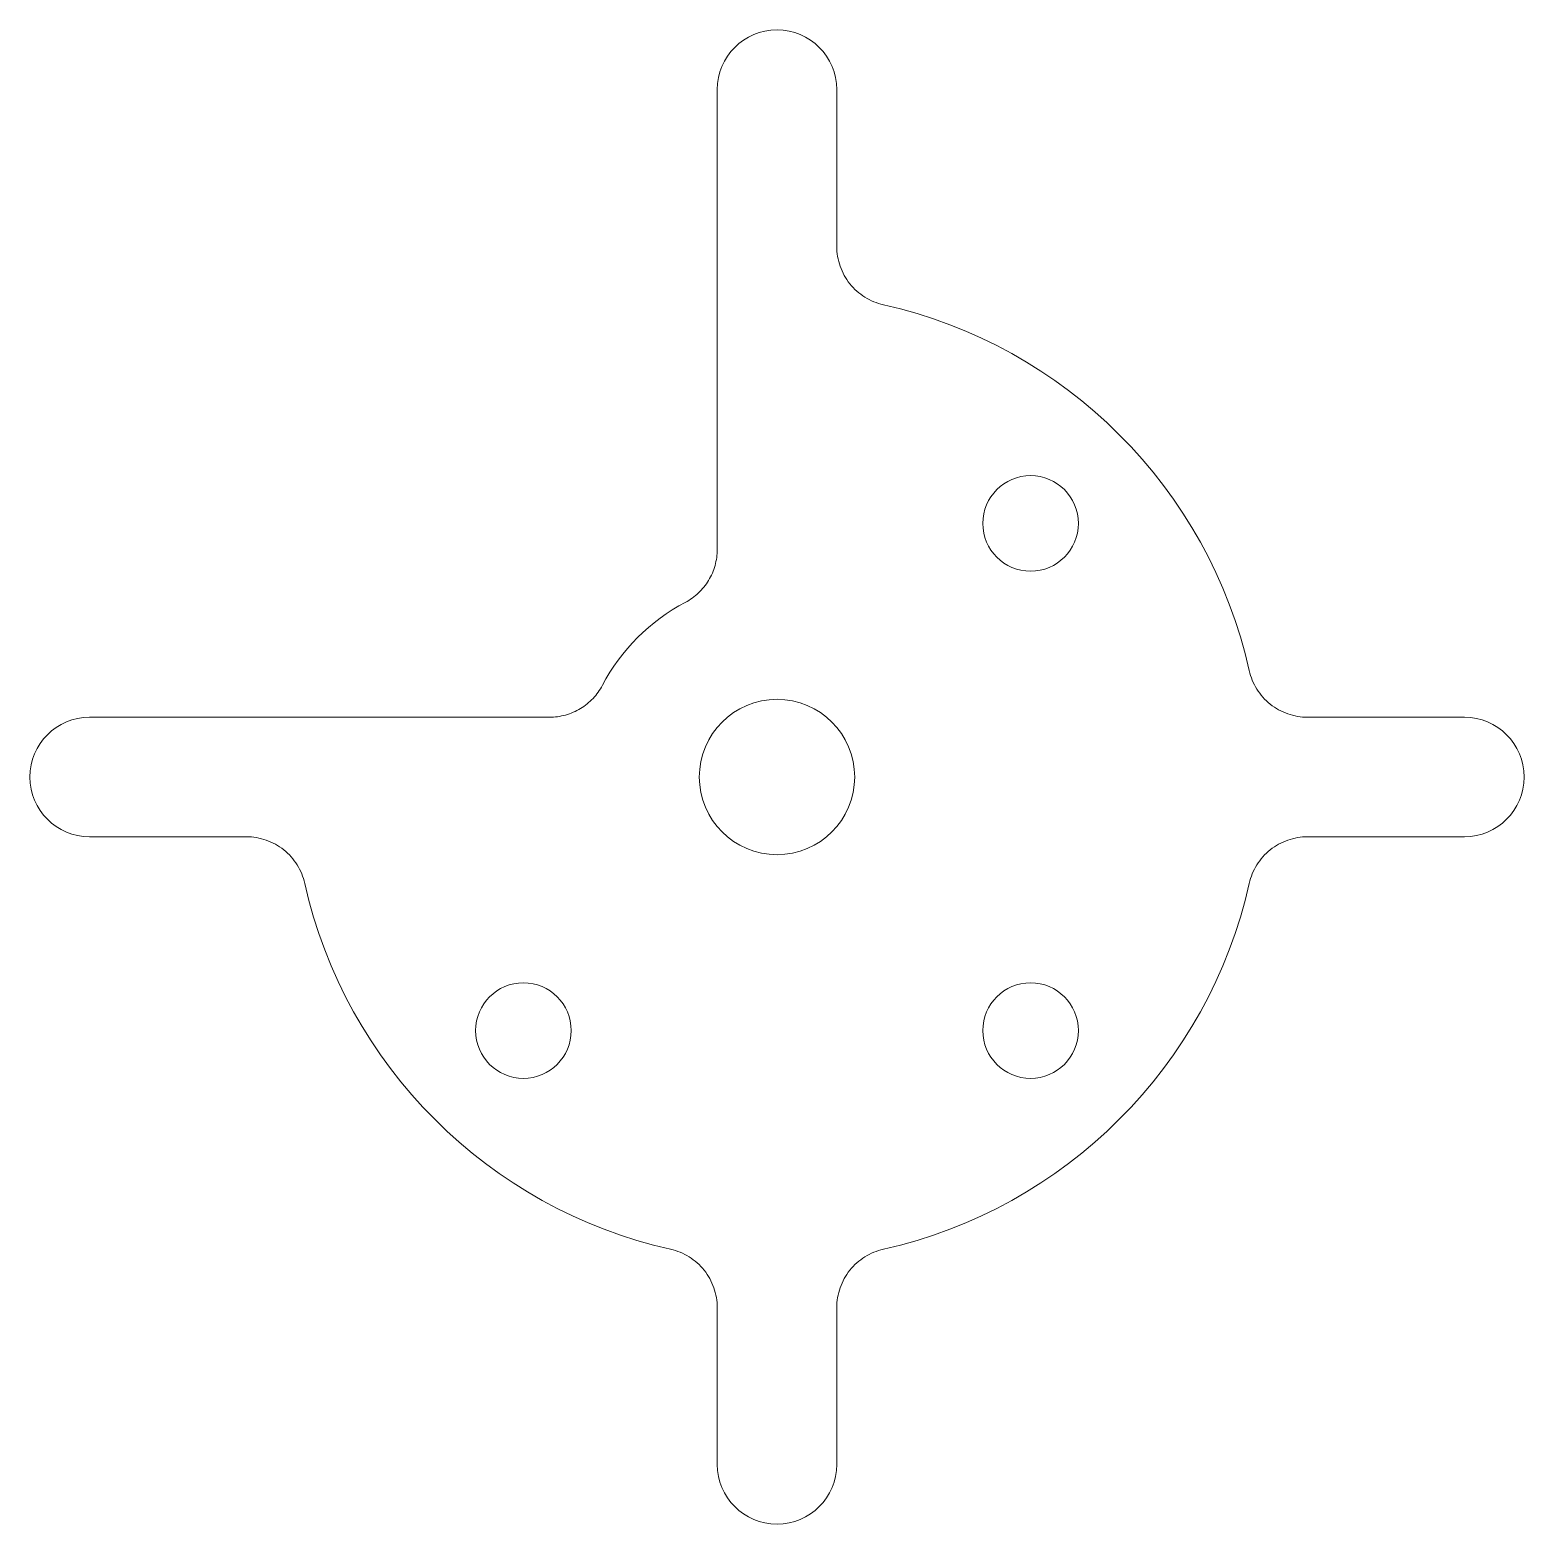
# Paper-space layout '_Top' of a CAD drawing. Header units: millimetres. Extents: x -25 to 25, y -25 to 25.
import ezdxf

# ---------------------------------------------------------------- set-up
doc = ezdxf.new("R2010")
doc.units = ezdxf.units.MM

psp = doc.layouts.new('_Top')

# ---------------------------------------------------------------- linework, layer by layer
at = {"color": 7, "linetype": 'Continuous', "lineweight": 15}
for p, q in [((-2, 23), (-2, 7.613)), ((2, 17.755), (2, 23)), ((-7.613, 2), (-23, 2)), ((23, 2), (17.755, 2)), ((-23, -2), (-17.755, -2)), ((17.755, -2), (23, -2)), ((-2, -17.755), (-2, -23)), ((2, -23), (2, -17.755))]:
    psp.add_line(p, q, dxfattribs=at)
for centre, radius in [((8.485, 8.485), 1.6), ((0, 0), 2.6), ((-8.485, -8.485), 1.6), ((8.485, -8.485), 1.6)]:
    psp.add_circle(centre, radius, dxfattribs=at)
for centre, radius, start, end in [((0, 23), 2, 0, 180), ((0, 0), 16.2, 12.6954, 77.3046), ((0, 0), 6.6, 117.7165, 152.2835), ((-23, 0), 2, 90, 270), ((23, 0), 2, 270, 90), ((0, 0), 16.2, 192.6954, 257.3046), ((0, 0), 16.2, 282.6954, 347.3046), ((0, -23), 2, 180, 0)]:
    psp.add_arc(centre, radius, start, end, dxfattribs=at)
for points in [[(3.56, 15.804), (3.339, 15.854), (3.132, 15.939), (2.747, 16.18), (2.58, 16.328), (2.296, 16.683), (2.188, 16.879), (2.038, 17.307), (2, 17.528), (2, 17.755)], [(-2, 7.613), (-2, 7.43), (-2.025, 7.252), (-2.122, 6.903), (-2.194, 6.734), (-2.381, 6.425), (-2.497, 6.281), (-2.759, 6.034), (-2.908, 5.928), (-3.07, 5.843)], [(17.755, 2), (17.528, 2), (17.307, 2.038), (16.879, 2.188), (16.683, 2.296), (16.328, 2.58), (16.18, 2.747), (15.939, 3.132), (15.854, 3.339), (15.804, 3.56)], [(-5.843, 3.07), (-5.928, 2.908), (-6.033, 2.761), (-6.281, 2.497), (-6.424, 2.382), (-6.732, 2.195), (-6.902, 2.122), (-7.249, 2.025), (-7.43, 2), (-7.613, 2)], [(-17.755, -2), (-17.528, -2), (-17.307, -2.038), (-16.879, -2.188), (-16.683, -2.296), (-16.328, -2.58), (-16.18, -2.747), (-15.939, -3.132), (-15.854, -3.339), (-15.804, -3.56)], [(15.804, -3.56), (15.854, -3.339), (15.939, -3.132), (16.18, -2.747), (16.328, -2.58), (16.683, -2.296), (16.879, -2.188), (17.307, -2.038), (17.528, -2), (17.755, -2)], [(-3.56, -15.804), (-3.339, -15.854), (-3.132, -15.939), (-2.747, -16.18), (-2.58, -16.328), (-2.296, -16.683), (-2.188, -16.879), (-2.038, -17.307), (-2, -17.528), (-2, -17.755)], [(2, -17.755), (2, -17.528), (2.038, -17.307), (2.188, -16.879), (2.296, -16.683), (2.58, -16.328), (2.747, -16.18), (3.132, -15.939), (3.339, -15.854), (3.56, -15.804)]]:
    psp.add_open_spline(points, degree=3, knots=[0, 0, 0, 0, 0.25, 0.25, 0.5, 0.5, 0.75, 0.75, 1, 1, 1, 1], dxfattribs=at)

doc.saveas('drawing.dxf')
